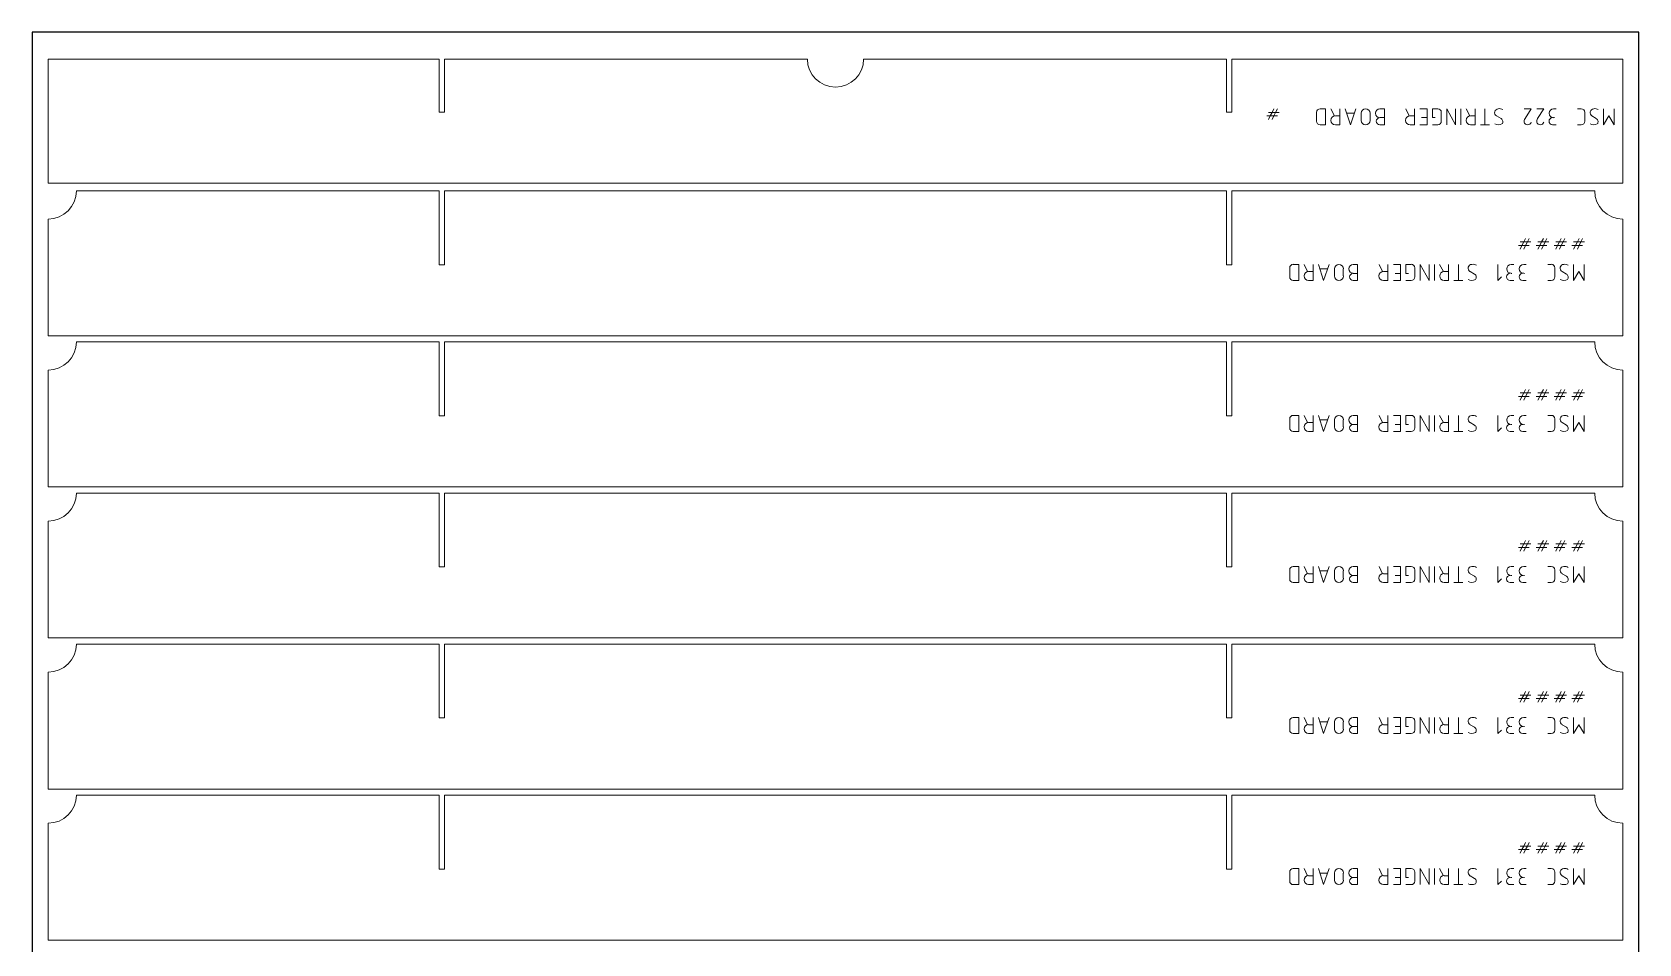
# Model space of a CAD drawing. Header units: inches. Extents: x 142 to 13302, y 211 to 2711.
# Drawn here: x 7902 to 8902, y 1644 to 2211 of the extents above; entities that cross this region are included whole.
import ezdxf

# ---------------------------------------------------------------- set-up
doc = ezdxf.new("R2010")
doc.units = ezdxf.units.IN
doc.header["$MEASUREMENT"] = 0
doc.layers.add('IV_MARK_SURFACE', color=2, linetype='Continuous', lineweight=5)
doc.layers.add('IV_OUTER_PROFILE', color=7, linetype='Continuous', lineweight=5)

msp = doc.modelspace()

# ---------------------------------------------------------------- linework, layer by layer
msp.add_lwpolyline([(7901.7, 211.4), (8901.7, 211.4), (8901.7, 2211.4), (7901.7, 2211.4)], close=True)
at = {"layer": 'IV_MARK_SURFACE'}
for p, q in [((8671.2, 2161.5), (8673.4, 2161.5)), ((8672.3, 2159.3), (8673.4, 2161.5)), ((8673.4, 2161.5), (8674.5, 2163.7)), ((8673.4, 2161.5), (8675.6, 2161.5)), ((8675.6, 2161.5), (8674.5, 2159.3)), ((8676.7, 2163.7), (8675.6, 2161.5)), ((8675.6, 2161.5), (8677.8, 2161.5)), ((8701.1, 2161.5), (8701.1, 2156)), ((8706.7, 2163.7), (8703.3, 2163.7)), ((8706.7, 2153.7), (8706.7, 2163.7)), ((8712.2, 2159.3), (8710, 2163.7)), ((8715.5, 2163.7), (8715.5, 2159.3)), ((8718.9, 2163.7), (8722.2, 2153.7)), ((8724.4, 2160.9), (8720, 2160.9)), ((8722.2, 2153.7), (8725.5, 2163.7)), ((8728.8, 2160.9), (8728.8, 2156.5)), ((8734.4, 2156.5), (8734.4, 2160.9)), ((8740.5, 2163.7), (8743.3, 2163.7)), ((8743.3, 2163.7), (8743.3, 2158.2)), ((8758.8, 2159.3), (8756.6, 2163.7)), ((8762.1, 2163.7), (8762.1, 2159.3)), ((8765.4, 2163.7), (8769.9, 2163.7)), ((8769.9, 2163.7), (8769.9, 2158.2)), ((8776.5, 2163.7), (8773.2, 2163.7)), ((8773.2, 2163.7), (8773.2, 2158.2)), ((8778.7, 2156), (8778.7, 2161.5)), ((8787.6, 2153.7), (8782.1, 2163.7)), ((8782.1, 2163.7), (8782.1, 2153.7)), ((8787.6, 2163.7), (8787.6, 2153.7)), ((8790.9, 2163.7), (8790.9, 2153.7)), ((8796.5, 2159.3), (8794.3, 2163.7)), ((8799.8, 2163.7), (8799.8, 2159.3)), ((8805.9, 2163.7), (8805.9, 2153.7)), ((8830.3, 2163.7), (8834.7, 2163.7)), ((8834.7, 2163.7), (8830.9, 2157.6)), ((8838.1, 2163.7), (8842.5, 2163.7)), ((8842.5, 2163.7), (8838.6, 2157.6)), ((8850.3, 2163.7), (8848.6, 2163.7)), ((8863.6, 2163.7), (8865.8, 2163.7)), ((8868, 2161.5), (8868, 2156)), ((8879.7, 2153.7), (8879.7, 2163.7)), ((8886.3, 2163.7), (8886.3, 2153.7)), ((8672.3, 2159.3), (8670.1, 2159.3)), ((8671.2, 2157.1), (8672.3, 2159.3)), ((8674.5, 2159.3), (8672.3, 2159.3)), ((8674.5, 2159.3), (8673.4, 2157.1)), ((8676.7, 2159.3), (8674.5, 2159.3)), ((8703.3, 2153.7), (8706.7, 2153.7)), ((8712.8, 2159.3), (8715.5, 2159.3)), ((8715.5, 2153.7), (8712.8, 2153.7)), ((8715.5, 2159.3), (8715.5, 2153.7)), ((8740.5, 2158.2), (8743.3, 2158.2)), ((8743.3, 2153.7), (8740.5, 2153.7)), ((8743.3, 2158.2), (8743.3, 2153.7)), ((8759.3, 2159.3), (8762.1, 2159.3)), ((8762.1, 2153.7), (8759.3, 2153.7)), ((8762.1, 2159.3), (8762.1, 2153.7)), ((8769.9, 2153.7), (8765.4, 2153.7)), ((8769.9, 2158.2), (8766.5, 2158.2)), ((8769.9, 2158.2), (8769.9, 2153.7)), ((8773.2, 2158.2), (8774.9, 2158.2)), ((8773.2, 2153.7), (8776.5, 2153.7)), ((8797, 2159.3), (8799.8, 2159.3)), ((8799.8, 2153.7), (8797, 2153.7)), ((8799.8, 2159.3), (8799.8, 2153.7)), ((8805.9, 2153.7), (8803.1, 2153.7)), ((8808.7, 2153.7), (8805.9, 2153.7)), ((8813.1, 2159.3), (8815.9, 2157.6)), ((8848, 2153.7), (8850.3, 2153.7)), ((8848.6, 2158.2), (8849.2, 2158.2)), ((8865.8, 2153.7), (8863.6, 2153.7)), ((8872.4, 2159.3), (8875.2, 2157.6)), ((8883, 2159.3), (8879.7, 2153.7)), ((8886.3, 2153.7), (8883, 2159.3)), ((8827.8, 2080.9), (8830, 2080.9)), ((8828.9, 2078.7), (8830, 2080.9)), ((8830, 2080.9), (8831.1, 2083.1)), ((8830, 2080.9), (8832.3, 2080.9)), ((8832.3, 2080.9), (8831.1, 2078.7)), ((8833.4, 2083.1), (8832.3, 2080.9)), ((8832.3, 2080.9), (8834.5, 2080.9)), ((8838.9, 2080.9), (8841.1, 2080.9)), ((8840, 2078.7), (8841.1, 2080.9)), ((8841.1, 2080.9), (8842.3, 2083.1)), ((8841.1, 2080.9), (8843.4, 2080.9)), ((8843.4, 2080.9), (8842.3, 2078.7)), ((8844.5, 2083.1), (8843.4, 2080.9)), ((8843.4, 2080.9), (8845.6, 2080.9)), ((8850, 2080.9), (8852.3, 2080.9)), ((8851.1, 2078.7), (8852.3, 2080.9)), ((8852.3, 2080.9), (8853.4, 2083.1)), ((8852.3, 2080.9), (8854.5, 2080.9)), ((8854.5, 2080.9), (8853.4, 2078.7)), ((8855.6, 2083.1), (8854.5, 2080.9)), ((8854.5, 2080.9), (8856.7, 2080.9)), ((8861.1, 2080.9), (8863.4, 2080.9)), ((8862.3, 2078.7), (8863.4, 2080.9)), ((8863.4, 2080.9), (8864.5, 2083.1)), ((8863.4, 2080.9), (8865.6, 2080.9)), ((8865.6, 2080.9), (8864.5, 2078.7)), ((8866.7, 2083.1), (8865.6, 2080.9)), ((8865.6, 2080.9), (8867.8, 2080.9)), ((8828.9, 2078.7), (8826.7, 2078.7)), ((8827.8, 2076.4), (8828.9, 2078.7)), ((8831.1, 2078.7), (8828.9, 2078.7)), ((8831.1, 2078.7), (8830, 2076.4)), ((8833.4, 2078.7), (8831.1, 2078.7)), ((8840, 2078.7), (8837.8, 2078.7)), ((8838.9, 2076.4), (8840, 2078.7)), ((8842.3, 2078.7), (8840, 2078.7)), ((8842.3, 2078.7), (8841.1, 2076.4)), ((8844.5, 2078.7), (8842.3, 2078.7)), ((8851.1, 2078.7), (8848.9, 2078.7)), ((8850, 2076.4), (8851.1, 2078.7)), ((8853.4, 2078.7), (8851.1, 2078.7)), ((8853.4, 2078.7), (8852.3, 2076.4)), ((8855.6, 2078.7), (8853.4, 2078.7)), ((8862.3, 2078.7), (8860, 2078.7)), ((8861.1, 2076.4), (8862.3, 2078.7)), ((8864.5, 2078.7), (8862.3, 2078.7)), ((8864.5, 2078.7), (8863.4, 2076.4)), ((8866.7, 2078.7), (8864.5, 2078.7)), ((8684.4, 2064.7), (8684.4, 2059.1)), ((8690, 2066.9), (8686.6, 2066.9)), ((8690, 2056.9), (8690, 2066.9)), ((8695.5, 2062.4), (8693.3, 2066.9)), ((8696.1, 2062.4), (8698.9, 2062.4)), ((8698.9, 2066.9), (8698.9, 2062.4)), ((8698.9, 2062.4), (8698.9, 2056.9)), ((8702.2, 2066.9), (8705.5, 2056.9)), ((8707.7, 2064.1), (8703.3, 2064.1)), ((8705.5, 2056.9), (8708.9, 2066.9)), ((8712.2, 2064.1), (8712.2, 2059.7)), ((8717.7, 2059.7), (8717.7, 2064.1)), ((8723.9, 2066.9), (8726.6, 2066.9)), ((8723.9, 2061.3), (8726.6, 2061.3)), ((8726.6, 2066.9), (8726.6, 2061.3)), ((8726.6, 2061.3), (8726.6, 2056.9)), ((8742.2, 2062.4), (8740, 2066.9)), ((8742.7, 2062.4), (8745.5, 2062.4)), ((8745.5, 2066.9), (8745.5, 2062.4)), ((8745.5, 2062.4), (8745.5, 2056.9)), ((8748.9, 2066.9), (8753.3, 2066.9)), ((8753.3, 2061.3), (8750, 2061.3)), ((8753.3, 2066.9), (8753.3, 2061.3)), ((8753.3, 2061.3), (8753.3, 2056.9)), ((8760, 2066.9), (8756.6, 2066.9)), ((8756.6, 2066.9), (8756.6, 2061.3)), ((8756.6, 2061.3), (8758.3, 2061.3)), ((8762.2, 2059.1), (8762.2, 2064.7)), ((8771.1, 2056.9), (8765.5, 2066.9)), ((8765.5, 2066.9), (8765.5, 2056.9)), ((8771.1, 2066.9), (8771.1, 2056.9)), ((8774.4, 2066.9), (8774.4, 2056.9)), ((8780, 2062.4), (8777.7, 2066.9)), ((8780.5, 2062.4), (8783.3, 2062.4)), ((8783.3, 2066.9), (8783.3, 2062.4)), ((8783.3, 2062.4), (8783.3, 2056.9)), ((8789.4, 2066.9), (8789.4, 2056.9)), ((8796.6, 2062.4), (8799.4, 2060.8)), ((8813.9, 2056.9), (8813.9, 2066.9)), ((8823.9, 2066.9), (8822.2, 2066.9)), ((8822.2, 2061.3), (8822.7, 2061.3)), ((8831.6, 2066.9), (8830, 2066.9)), ((8830, 2061.3), (8830.5, 2061.3)), ((8845, 2066.9), (8847.2, 2066.9)), ((8849.4, 2064.7), (8849.4, 2059.1)), ((8853.9, 2062.4), (8856.6, 2060.8)), ((8861.1, 2056.9), (8861.1, 2066.9)), ((8864.4, 2062.4), (8861.1, 2056.9)), ((8867.7, 2056.9), (8864.4, 2062.4)), ((8867.7, 2066.9), (8867.7, 2056.9)), ((8686.6, 2056.9), (8690, 2056.9)), ((8698.9, 2056.9), (8696.1, 2056.9)), ((8726.6, 2056.9), (8723.9, 2056.9)), ((8745.5, 2056.9), (8742.7, 2056.9)), ((8753.3, 2056.9), (8748.9, 2056.9)), ((8756.6, 2056.9), (8760, 2056.9)), ((8783.3, 2056.9), (8780.5, 2056.9)), ((8789.4, 2056.9), (8786.6, 2056.9)), ((8792.2, 2056.9), (8789.4, 2056.9)), ((8816.1, 2059.1), (8813.9, 2056.9)), ((8821.6, 2056.9), (8823.9, 2056.9)), ((8829.4, 2056.9), (8831.6, 2056.9)), ((8847.2, 2056.9), (8845, 2056.9)), ((8828.9, 1984.7), (8826.7, 1984.7)), ((8827.8, 1986.9), (8830, 1986.9)), ((8827.8, 1982.4), (8828.9, 1984.7)), ((8828.9, 1984.7), (8830, 1986.9)), ((8831.1, 1984.7), (8828.9, 1984.7)), ((8830, 1986.9), (8831.1, 1989.1)), ((8830, 1986.9), (8832.3, 1986.9)), ((8831.1, 1984.7), (8830, 1982.4)), ((8832.3, 1986.9), (8831.1, 1984.7)), ((8833.4, 1984.7), (8831.1, 1984.7)), ((8833.4, 1989.1), (8832.3, 1986.9)), ((8832.3, 1986.9), (8834.5, 1986.9)), ((8840, 1984.7), (8837.8, 1984.7)), ((8838.9, 1986.9), (8841.1, 1986.9)), ((8838.9, 1982.4), (8840, 1984.7)), ((8840, 1984.7), (8841.1, 1986.9)), ((8842.3, 1984.7), (8840, 1984.7)), ((8841.1, 1986.9), (8842.3, 1989.1)), ((8841.1, 1986.9), (8843.4, 1986.9)), ((8842.3, 1984.7), (8841.1, 1982.4)), ((8843.4, 1986.9), (8842.3, 1984.7)), ((8844.5, 1984.7), (8842.3, 1984.7)), ((8844.5, 1989.1), (8843.4, 1986.9)), ((8843.4, 1986.9), (8845.6, 1986.9)), ((8851.1, 1984.7), (8848.9, 1984.7)), ((8850, 1986.9), (8852.3, 1986.9)), ((8850, 1982.4), (8851.1, 1984.7)), ((8851.1, 1984.7), (8852.3, 1986.9)), ((8853.4, 1984.7), (8851.1, 1984.7)), ((8852.3, 1986.9), (8853.4, 1989.1)), ((8852.3, 1986.9), (8854.5, 1986.9)), ((8853.4, 1984.7), (8852.3, 1982.4)), ((8854.5, 1986.9), (8853.4, 1984.7)), ((8855.6, 1984.7), (8853.4, 1984.7)), ((8855.6, 1989.1), (8854.5, 1986.9)), ((8854.5, 1986.9), (8856.7, 1986.9)), ((8862.3, 1984.7), (8860, 1984.7)), ((8861.1, 1986.9), (8863.4, 1986.9)), ((8861.1, 1982.4), (8862.3, 1984.7)), ((8862.3, 1984.7), (8863.4, 1986.9)), ((8864.5, 1984.7), (8862.3, 1984.7)), ((8863.4, 1986.9), (8864.5, 1989.1)), ((8863.4, 1986.9), (8865.6, 1986.9)), ((8864.5, 1984.7), (8863.4, 1982.4)), ((8865.6, 1986.9), (8864.5, 1984.7)), ((8866.7, 1984.7), (8864.5, 1984.7)), ((8866.7, 1989.1), (8865.6, 1986.9)), ((8865.6, 1986.9), (8867.8, 1986.9)), ((8684.4, 1970.7), (8684.4, 1965.1)), ((8690, 1972.9), (8686.6, 1972.9)), ((8690, 1962.9), (8690, 1972.9)), ((8695.5, 1968.4), (8693.3, 1972.9)), ((8698.9, 1972.9), (8698.9, 1968.4)), ((8702.2, 1972.9), (8705.5, 1962.9)), ((8707.7, 1970.1), (8703.3, 1970.1)), ((8705.5, 1962.9), (8708.9, 1972.9)), ((8712.2, 1970.1), (8712.2, 1965.7)), ((8717.7, 1965.7), (8717.7, 1970.1)), ((8723.9, 1972.9), (8726.6, 1972.9)), ((8726.6, 1972.9), (8726.6, 1967.3)), ((8742.2, 1968.4), (8740, 1972.9)), ((8745.5, 1972.9), (8745.5, 1968.4)), ((8748.9, 1972.9), (8753.3, 1972.9)), ((8753.3, 1972.9), (8753.3, 1967.3)), ((8760, 1972.9), (8756.6, 1972.9)), ((8756.6, 1972.9), (8756.6, 1967.3)), ((8762.2, 1965.1), (8762.2, 1970.7)), ((8771.1, 1962.9), (8765.5, 1972.9)), ((8765.5, 1972.9), (8765.5, 1962.9)), ((8771.1, 1972.9), (8771.1, 1962.9)), ((8774.4, 1972.9), (8774.4, 1962.9)), ((8780, 1968.4), (8777.7, 1972.9)), ((8783.3, 1972.9), (8783.3, 1968.4)), ((8789.4, 1972.9), (8789.4, 1962.9)), ((8813.9, 1962.9), (8813.9, 1972.9)), ((8823.9, 1972.9), (8822.2, 1972.9)), ((8831.6, 1972.9), (8830, 1972.9)), ((8845, 1972.9), (8847.2, 1972.9)), ((8849.4, 1970.7), (8849.4, 1965.1)), ((8861.1, 1962.9), (8861.1, 1972.9)), ((8867.7, 1972.9), (8867.7, 1962.9)), ((8686.6, 1962.9), (8690, 1962.9)), ((8696.1, 1968.4), (8698.9, 1968.4)), ((8698.9, 1962.9), (8696.1, 1962.9)), ((8698.9, 1968.4), (8698.9, 1962.9)), ((8723.9, 1967.3), (8726.6, 1967.3)), ((8726.6, 1962.9), (8723.9, 1962.9)), ((8726.6, 1967.3), (8726.6, 1962.9)), ((8742.7, 1968.4), (8745.5, 1968.4)), ((8745.5, 1962.9), (8742.7, 1962.9)), ((8745.5, 1968.4), (8745.5, 1962.9)), ((8753.3, 1962.9), (8748.9, 1962.9)), ((8753.3, 1967.3), (8750, 1967.3)), ((8753.3, 1967.3), (8753.3, 1962.9)), ((8756.6, 1967.3), (8758.3, 1967.3)), ((8756.6, 1962.9), (8760, 1962.9)), ((8780.5, 1968.4), (8783.3, 1968.4)), ((8783.3, 1962.9), (8780.5, 1962.9)), ((8783.3, 1968.4), (8783.3, 1962.9)), ((8789.4, 1962.9), (8786.6, 1962.9)), ((8792.2, 1962.9), (8789.4, 1962.9)), ((8796.6, 1968.4), (8799.4, 1966.8)), ((8816.1, 1965.1), (8813.9, 1962.9)), ((8821.6, 1962.9), (8823.9, 1962.9)), ((8822.2, 1967.3), (8822.7, 1967.3)), ((8829.4, 1962.9), (8831.6, 1962.9)), ((8830, 1967.3), (8830.5, 1967.3)), ((8847.2, 1962.9), (8845, 1962.9)), ((8853.9, 1968.4), (8856.6, 1966.8)), ((8864.4, 1968.4), (8861.1, 1962.9)), ((8867.7, 1962.9), (8864.4, 1968.4)), ((8828.9, 1890.7), (8826.7, 1890.7)), ((8827.8, 1892.9), (8830, 1892.9)), ((8827.8, 1888.4), (8828.9, 1890.7)), ((8828.9, 1890.7), (8830, 1892.9)), ((8831.1, 1890.7), (8828.9, 1890.7)), ((8830, 1892.9), (8831.1, 1895.1)), ((8830, 1892.9), (8832.3, 1892.9)), ((8831.1, 1890.7), (8830, 1888.4)), ((8832.3, 1892.9), (8831.1, 1890.7)), ((8833.4, 1890.7), (8831.1, 1890.7)), ((8833.4, 1895.1), (8832.3, 1892.9)), ((8832.3, 1892.9), (8834.5, 1892.9)), ((8840, 1890.7), (8837.8, 1890.7)), ((8838.9, 1892.9), (8841.1, 1892.9)), ((8838.9, 1888.4), (8840, 1890.7)), ((8840, 1890.7), (8841.1, 1892.9)), ((8842.3, 1890.7), (8840, 1890.7)), ((8841.1, 1892.9), (8842.3, 1895.1)), ((8841.1, 1892.9), (8843.4, 1892.9)), ((8842.3, 1890.7), (8841.1, 1888.4)), ((8843.4, 1892.9), (8842.3, 1890.7)), ((8844.5, 1890.7), (8842.3, 1890.7)), ((8844.5, 1895.1), (8843.4, 1892.9)), ((8843.4, 1892.9), (8845.6, 1892.9)), ((8851.1, 1890.7), (8848.9, 1890.7)), ((8850, 1892.9), (8852.3, 1892.9)), ((8850, 1888.4), (8851.1, 1890.7)), ((8851.1, 1890.7), (8852.3, 1892.9)), ((8853.4, 1890.7), (8851.1, 1890.7)), ((8852.3, 1892.9), (8853.4, 1895.1)), ((8852.3, 1892.9), (8854.5, 1892.9)), ((8853.4, 1890.7), (8852.3, 1888.4)), ((8854.5, 1892.9), (8853.4, 1890.7)), ((8855.6, 1890.7), (8853.4, 1890.7)), ((8855.6, 1895.1), (8854.5, 1892.9)), ((8854.5, 1892.9), (8856.7, 1892.9)), ((8862.3, 1890.7), (8860, 1890.7)), ((8861.1, 1892.9), (8863.4, 1892.9)), ((8861.1, 1888.4), (8862.3, 1890.7)), ((8862.3, 1890.7), (8863.4, 1892.9)), ((8864.5, 1890.7), (8862.3, 1890.7)), ((8863.4, 1892.9), (8864.5, 1895.1)), ((8863.4, 1892.9), (8865.6, 1892.9)), ((8864.5, 1890.7), (8863.4, 1888.4)), ((8865.6, 1892.9), (8864.5, 1890.7)), ((8866.7, 1890.7), (8864.5, 1890.7)), ((8866.7, 1895.1), (8865.6, 1892.9)), ((8865.6, 1892.9), (8867.8, 1892.9)), ((8684.4, 1876.7), (8684.4, 1871.1)), ((8690, 1878.9), (8686.6, 1878.9)), ((8690, 1868.9), (8690, 1878.9)), ((8695.5, 1874.4), (8693.3, 1878.9)), ((8696.1, 1874.4), (8698.9, 1874.4)), ((8698.9, 1878.9), (8698.9, 1874.4)), ((8698.9, 1874.4), (8698.9, 1868.9)), ((8702.2, 1878.9), (8705.5, 1868.9)), ((8707.7, 1876.1), (8703.3, 1876.1)), ((8705.5, 1868.9), (8708.9, 1878.9)), ((8712.2, 1876.1), (8712.2, 1871.7)), ((8717.7, 1871.7), (8717.7, 1876.1)), ((8723.9, 1878.9), (8726.6, 1878.9)), ((8723.9, 1873.3), (8726.6, 1873.3)), ((8726.6, 1878.9), (8726.6, 1873.3)), ((8726.6, 1873.3), (8726.6, 1868.9)), ((8742.2, 1874.4), (8740, 1878.9)), ((8742.7, 1874.4), (8745.5, 1874.4)), ((8745.5, 1878.9), (8745.5, 1874.4)), ((8745.5, 1874.4), (8745.5, 1868.9)), ((8748.9, 1878.9), (8753.3, 1878.9)), ((8753.3, 1873.3), (8750, 1873.3)), ((8753.3, 1878.9), (8753.3, 1873.3)), ((8753.3, 1873.3), (8753.3, 1868.9)), ((8760, 1878.9), (8756.6, 1878.9)), ((8756.6, 1878.9), (8756.6, 1873.3)), ((8756.6, 1873.3), (8758.3, 1873.3)), ((8762.2, 1871.1), (8762.2, 1876.7)), ((8771.1, 1868.9), (8765.5, 1878.9)), ((8765.5, 1878.9), (8765.5, 1868.9)), ((8771.1, 1878.9), (8771.1, 1868.9)), ((8774.4, 1878.9), (8774.4, 1868.9)), ((8780, 1874.4), (8777.7, 1878.9)), ((8780.5, 1874.4), (8783.3, 1874.4)), ((8783.3, 1878.9), (8783.3, 1874.4)), ((8783.3, 1874.4), (8783.3, 1868.9)), ((8789.4, 1878.9), (8789.4, 1868.9)), ((8796.6, 1874.4), (8799.4, 1872.8)), ((8813.9, 1868.9), (8813.9, 1878.9)), ((8816.1, 1871.1), (8813.9, 1868.9)), ((8823.9, 1878.9), (8822.2, 1878.9)), ((8822.2, 1873.3), (8822.7, 1873.3)), ((8831.6, 1878.9), (8830, 1878.9)), ((8830, 1873.3), (8830.5, 1873.3)), ((8845, 1878.9), (8847.2, 1878.9)), ((8849.4, 1876.7), (8849.4, 1871.1)), ((8853.9, 1874.4), (8856.6, 1872.8)), ((8861.1, 1868.9), (8861.1, 1878.9)), ((8864.4, 1874.4), (8861.1, 1868.9)), ((8867.7, 1868.9), (8864.4, 1874.4)), ((8867.7, 1878.9), (8867.7, 1868.9)), ((8686.6, 1868.9), (8690, 1868.9)), ((8698.9, 1868.9), (8696.1, 1868.9)), ((8726.6, 1868.9), (8723.9, 1868.9)), ((8745.5, 1868.9), (8742.7, 1868.9)), ((8753.3, 1868.9), (8748.9, 1868.9)), ((8756.6, 1868.9), (8760, 1868.9)), ((8783.3, 1868.9), (8780.5, 1868.9)), ((8789.4, 1868.9), (8786.6, 1868.9)), ((8792.2, 1868.9), (8789.4, 1868.9)), ((8821.6, 1868.9), (8823.9, 1868.9)), ((8829.4, 1868.9), (8831.6, 1868.9)), ((8847.2, 1868.9), (8845, 1868.9)), ((8830, 1798.9), (8831.1, 1801.1)), ((8833.4, 1801.1), (8832.3, 1798.9)), ((8841.1, 1798.9), (8842.3, 1801.1)), ((8844.5, 1801.1), (8843.4, 1798.9)), ((8852.3, 1798.9), (8853.4, 1801.1)), ((8855.6, 1801.1), (8854.5, 1798.9)), ((8863.4, 1798.9), (8864.5, 1801.1)), ((8866.7, 1801.1), (8865.6, 1798.9)), ((8828.9, 1796.7), (8826.7, 1796.7)), ((8827.8, 1798.9), (8830, 1798.9)), ((8827.8, 1794.4), (8828.9, 1796.7)), ((8828.9, 1796.7), (8830, 1798.9)), ((8831.1, 1796.7), (8828.9, 1796.7)), ((8830, 1798.9), (8832.3, 1798.9)), ((8831.1, 1796.7), (8830, 1794.4)), ((8832.3, 1798.9), (8831.1, 1796.7)), ((8833.4, 1796.7), (8831.1, 1796.7)), ((8832.3, 1798.9), (8834.5, 1798.9)), ((8840, 1796.7), (8837.8, 1796.7)), ((8838.9, 1798.9), (8841.1, 1798.9)), ((8838.9, 1794.4), (8840, 1796.7)), ((8840, 1796.7), (8841.1, 1798.9)), ((8842.3, 1796.7), (8840, 1796.7)), ((8841.1, 1798.9), (8843.4, 1798.9)), ((8842.3, 1796.7), (8841.1, 1794.4)), ((8843.4, 1798.9), (8842.3, 1796.7)), ((8844.5, 1796.7), (8842.3, 1796.7)), ((8843.4, 1798.9), (8845.6, 1798.9)), ((8851.1, 1796.7), (8848.9, 1796.7)), ((8850, 1798.9), (8852.3, 1798.9)), ((8850, 1794.4), (8851.1, 1796.7)), ((8851.1, 1796.7), (8852.3, 1798.9)), ((8853.4, 1796.7), (8851.1, 1796.7)), ((8852.3, 1798.9), (8854.5, 1798.9)), ((8853.4, 1796.7), (8852.3, 1794.4)), ((8854.5, 1798.9), (8853.4, 1796.7)), ((8855.6, 1796.7), (8853.4, 1796.7)), ((8854.5, 1798.9), (8856.7, 1798.9)), ((8862.3, 1796.7), (8860, 1796.7)), ((8861.1, 1798.9), (8863.4, 1798.9)), ((8861.1, 1794.4), (8862.3, 1796.7)), ((8862.3, 1796.7), (8863.4, 1798.9)), ((8864.5, 1796.7), (8862.3, 1796.7)), ((8863.4, 1798.9), (8865.6, 1798.9)), ((8864.5, 1796.7), (8863.4, 1794.4)), ((8865.6, 1798.9), (8864.5, 1796.7)), ((8866.7, 1796.7), (8864.5, 1796.7)), ((8865.6, 1798.9), (8867.8, 1798.9)), ((8684.4, 1782.7), (8684.4, 1777.1)), ((8690, 1784.9), (8686.6, 1784.9)), ((8690, 1774.9), (8690, 1784.9)), ((8695.5, 1780.4), (8693.3, 1784.9)), ((8696.1, 1780.4), (8698.9, 1780.4)), ((8698.9, 1784.9), (8698.9, 1780.4)), ((8698.9, 1780.4), (8698.9, 1774.9)), ((8702.2, 1784.9), (8705.5, 1774.9)), ((8707.7, 1782.1), (8703.3, 1782.1)), ((8705.5, 1774.9), (8708.9, 1784.9)), ((8712.2, 1782.1), (8712.2, 1777.7)), ((8717.7, 1777.7), (8717.7, 1782.1)), ((8723.9, 1784.9), (8726.6, 1784.9)), ((8726.6, 1784.9), (8726.6, 1779.3)), ((8742.2, 1780.4), (8740, 1784.9)), ((8742.7, 1780.4), (8745.5, 1780.4)), ((8745.5, 1784.9), (8745.5, 1780.4)), ((8745.5, 1780.4), (8745.5, 1774.9)), ((8748.9, 1784.9), (8753.3, 1784.9)), ((8753.3, 1784.9), (8753.3, 1779.3)), ((8760, 1784.9), (8756.6, 1784.9)), ((8756.6, 1784.9), (8756.6, 1779.3)), ((8762.2, 1777.1), (8762.2, 1782.7)), ((8771.1, 1774.9), (8765.5, 1784.9)), ((8765.5, 1784.9), (8765.5, 1774.9)), ((8771.1, 1784.9), (8771.1, 1774.9)), ((8774.4, 1784.9), (8774.4, 1774.9)), ((8780, 1780.4), (8777.7, 1784.9)), ((8780.5, 1780.4), (8783.3, 1780.4)), ((8783.3, 1784.9), (8783.3, 1780.4)), ((8783.3, 1780.4), (8783.3, 1774.9)), ((8789.4, 1784.9), (8789.4, 1774.9)), ((8796.6, 1780.4), (8799.4, 1778.8)), ((8813.9, 1774.9), (8813.9, 1784.9)), ((8823.9, 1784.9), (8822.2, 1784.9)), ((8831.6, 1784.9), (8830, 1784.9)), ((8845, 1784.9), (8847.2, 1784.9)), ((8849.4, 1782.7), (8849.4, 1777.1)), ((8853.9, 1780.4), (8856.6, 1778.8)), ((8861.1, 1774.9), (8861.1, 1784.9)), ((8864.4, 1780.4), (8861.1, 1774.9)), ((8867.7, 1774.9), (8864.4, 1780.4)), ((8867.7, 1784.9), (8867.7, 1774.9)), ((8686.6, 1774.9), (8690, 1774.9)), ((8698.9, 1774.9), (8696.1, 1774.9)), ((8723.9, 1779.3), (8726.6, 1779.3)), ((8726.6, 1774.9), (8723.9, 1774.9)), ((8726.6, 1779.3), (8726.6, 1774.9)), ((8745.5, 1774.9), (8742.7, 1774.9)), ((8753.3, 1774.9), (8748.9, 1774.9)), ((8753.3, 1779.3), (8750, 1779.3)), ((8753.3, 1779.3), (8753.3, 1774.9)), ((8756.6, 1779.3), (8758.3, 1779.3)), ((8756.6, 1774.9), (8760, 1774.9)), ((8783.3, 1774.9), (8780.5, 1774.9)), ((8789.4, 1774.9), (8786.6, 1774.9)), ((8792.2, 1774.9), (8789.4, 1774.9)), ((8816.1, 1777.1), (8813.9, 1774.9)), ((8821.6, 1774.9), (8823.9, 1774.9)), ((8822.2, 1779.3), (8822.7, 1779.3)), ((8829.4, 1774.9), (8831.6, 1774.9)), ((8830, 1779.3), (8830.5, 1779.3)), ((8847.2, 1774.9), (8845, 1774.9)), ((8828.9, 1702.7), (8826.7, 1702.7)), ((8827.8, 1704.9), (8830, 1704.9)), ((8827.8, 1700.4), (8828.9, 1702.7)), ((8828.9, 1702.7), (8830, 1704.9)), ((8831.1, 1702.7), (8828.9, 1702.7)), ((8830, 1704.9), (8831.1, 1707.1)), ((8830, 1704.9), (8832.3, 1704.9)), ((8831.1, 1702.7), (8830, 1700.4)), ((8832.3, 1704.9), (8831.1, 1702.7)), ((8833.4, 1702.7), (8831.1, 1702.7)), ((8833.4, 1707.1), (8832.3, 1704.9)), ((8832.3, 1704.9), (8834.5, 1704.9)), ((8840, 1702.7), (8837.8, 1702.7)), ((8838.9, 1704.9), (8841.1, 1704.9)), ((8838.9, 1700.4), (8840, 1702.7)), ((8840, 1702.7), (8841.1, 1704.9)), ((8842.3, 1702.7), (8840, 1702.7)), ((8841.1, 1704.9), (8842.3, 1707.1)), ((8841.1, 1704.9), (8843.4, 1704.9)), ((8842.3, 1702.7), (8841.1, 1700.4)), ((8843.4, 1704.9), (8842.3, 1702.7)), ((8844.5, 1702.7), (8842.3, 1702.7)), ((8844.5, 1707.1), (8843.4, 1704.9)), ((8843.4, 1704.9), (8845.6, 1704.9)), ((8851.1, 1702.7), (8848.9, 1702.7)), ((8850, 1704.9), (8852.3, 1704.9)), ((8850, 1700.4), (8851.1, 1702.7)), ((8851.1, 1702.7), (8852.3, 1704.9)), ((8853.4, 1702.7), (8851.1, 1702.7)), ((8852.3, 1704.9), (8853.4, 1707.1)), ((8852.3, 1704.9), (8854.5, 1704.9)), ((8853.4, 1702.7), (8852.3, 1700.4)), ((8854.5, 1704.9), (8853.4, 1702.7)), ((8855.6, 1702.7), (8853.4, 1702.7)), ((8855.6, 1707.1), (8854.5, 1704.9)), ((8854.5, 1704.9), (8856.7, 1704.9)), ((8862.3, 1702.7), (8860, 1702.7)), ((8861.1, 1704.9), (8863.4, 1704.9)), ((8861.1, 1700.4), (8862.3, 1702.7)), ((8862.3, 1702.7), (8863.4, 1704.9)), ((8864.5, 1702.7), (8862.3, 1702.7)), ((8863.4, 1704.9), (8864.5, 1707.1)), ((8863.4, 1704.9), (8865.6, 1704.9)), ((8864.5, 1702.7), (8863.4, 1700.4)), ((8865.6, 1704.9), (8864.5, 1702.7)), ((8866.7, 1702.7), (8864.5, 1702.7)), ((8866.7, 1707.1), (8865.6, 1704.9)), ((8865.6, 1704.9), (8867.8, 1704.9)), ((8690, 1690.9), (8686.6, 1690.9)), ((8690, 1680.9), (8690, 1690.9)), ((8695.5, 1686.4), (8693.3, 1690.9)), ((8698.9, 1690.9), (8698.9, 1686.4)), ((8702.2, 1690.9), (8705.5, 1680.9)), ((8705.5, 1680.9), (8708.9, 1690.9)), ((8723.9, 1690.9), (8726.6, 1690.9)), ((8726.6, 1690.9), (8726.6, 1685.3)), ((8742.2, 1686.4), (8740, 1690.9)), ((8745.5, 1690.9), (8745.5, 1686.4)), ((8748.9, 1690.9), (8753.3, 1690.9)), ((8753.3, 1690.9), (8753.3, 1685.3)), ((8760, 1690.9), (8756.6, 1690.9)), ((8756.6, 1690.9), (8756.6, 1685.3)), ((8771.1, 1680.9), (8765.5, 1690.9)), ((8765.5, 1690.9), (8765.5, 1680.9)), ((8771.1, 1690.9), (8771.1, 1680.9)), ((8774.4, 1690.9), (8774.4, 1680.9)), ((8780, 1686.4), (8777.7, 1690.9)), ((8783.3, 1690.9), (8783.3, 1686.4)), ((8789.4, 1690.9), (8789.4, 1680.9)), ((8813.9, 1680.9), (8813.9, 1690.9)), ((8823.9, 1690.9), (8822.2, 1690.9)), ((8831.6, 1690.9), (8830, 1690.9)), ((8845, 1690.9), (8847.2, 1690.9)), ((8861.1, 1680.9), (8861.1, 1690.9)), ((8867.7, 1690.9), (8867.7, 1680.9)), ((8684.4, 1688.7), (8684.4, 1683.1)), ((8686.6, 1680.9), (8690, 1680.9)), ((8696.1, 1686.4), (8698.9, 1686.4)), ((8698.9, 1680.9), (8696.1, 1680.9)), ((8698.9, 1686.4), (8698.9, 1680.9)), ((8707.7, 1688.1), (8703.3, 1688.1)), ((8712.2, 1688.1), (8712.2, 1683.7)), ((8717.7, 1683.7), (8717.7, 1688.1)), ((8723.9, 1685.3), (8726.6, 1685.3)), ((8726.6, 1680.9), (8723.9, 1680.9)), ((8726.6, 1685.3), (8726.6, 1680.9)), ((8742.7, 1686.4), (8745.5, 1686.4)), ((8745.5, 1680.9), (8742.7, 1680.9)), ((8745.5, 1686.4), (8745.5, 1680.9)), ((8753.3, 1680.9), (8748.9, 1680.9)), ((8753.3, 1685.3), (8750, 1685.3)), ((8753.3, 1685.3), (8753.3, 1680.9)), ((8756.6, 1685.3), (8758.3, 1685.3)), ((8756.6, 1680.9), (8760, 1680.9)), ((8762.2, 1683.1), (8762.2, 1688.7)), ((8780.5, 1686.4), (8783.3, 1686.4)), ((8783.3, 1680.9), (8780.5, 1680.9)), ((8783.3, 1686.4), (8783.3, 1680.9)), ((8789.4, 1680.9), (8786.6, 1680.9)), ((8792.2, 1680.9), (8789.4, 1680.9)), ((8796.6, 1686.4), (8799.4, 1684.8)), ((8816.1, 1683.1), (8813.9, 1680.9)), ((8821.6, 1680.9), (8823.9, 1680.9)), ((8822.2, 1685.3), (8822.7, 1685.3)), ((8829.4, 1680.9), (8831.6, 1680.9)), ((8830, 1685.3), (8830.5, 1685.3)), ((8847.2, 1680.9), (8845, 1680.9)), ((8849.4, 1688.7), (8849.4, 1683.1)), ((8853.9, 1686.4), (8856.6, 1684.8)), ((8864.4, 1686.4), (8861.1, 1680.9)), ((8867.7, 1680.9), (8864.4, 1686.4))]:
    msp.add_line(p, q, dxfattribs=at)
for centre, radius, start, end in [((8703.3, 2161.5), 2.22, 90, 180), ((8731.6, 2160.9), 2.77, 0, 180), ((8740.5, 2160.9), 2.77, 90, 270), ((8776.5, 2161.5), 2.22, 0, 90), ((8814.3, 2161.3), 2.38, 92.3685, 239.559), ((8814.9, 2160.1), 3.73, 56.4174, 100.9627), ((8848.6, 2160.9), 2.77, 90, 270), ((8865.8, 2161.5), 2.22, 0, 90), ((8873.7, 2161.3), 2.38, 92.3685, 239.559), ((8874.3, 2160.1), 3.73, 56.4174, 100.9627), ((8703.3, 2156), 2.22, 180, 270), ((8712.8, 2156.5), 2.77, 90, 270), ((8731.6, 2156.5), 2.77, 180, 0), ((8740.5, 2156), 2.22, 90, 270), ((8759.3, 2156.5), 2.77, 90, 270), ((8776.5, 2156), 2.22, 270, 0), ((8797, 2156.5), 2.77, 90, 270), ((8814.2, 2158.4), 4.68, 241.7153, 298.2847), ((8814.8, 2155.7), 2.21, 319.6263, 59.2984), ((8833.3, 2155.8), 3.02, 143.6911, 188.2364), ((8832.5, 2156.1), 2.31, 196.4047, 343.5953), ((8841.1, 2155.8), 3.02, 143.6911, 188.2364), ((8840.3, 2156.1), 2.31, 196.4047, 343.5953), ((8848, 2156), 2.22, 90, 270), ((8865.8, 2156), 2.22, 270, 0), ((8873.6, 2158.4), 4.68, 241.7153, 298.2847), ((8874.1, 2155.7), 2.21, 319.6263, 59.2984), ((8686.6, 2064.7), 2.22, 90, 180), ((8696.1, 2059.7), 2.78, 90, 270), ((8715, 2064.1), 2.78, 0, 180), ((8723.9, 2064.1), 2.78, 90, 270), ((8723.9, 2059.1), 2.22, 90, 270), ((8742.7, 2059.7), 2.78, 90, 270), ((8760, 2064.7), 2.22, 0, 90), ((8780.5, 2059.7), 2.78, 90, 270), ((8797.8, 2064.5), 2.39, 92.3685, 239.559), ((8798.5, 2063.2), 3.74, 56.4174, 100.9627), ((8798.3, 2058.9), 2.21, 319.6263, 59.2984), ((8822.2, 2064.1), 2.78, 90, 270), ((8821.6, 2059.1), 2.22, 90, 270), ((8830, 2064.1), 2.78, 90, 270), ((8829.4, 2059.1), 2.22, 90, 270), ((8847.2, 2064.7), 2.22, 0, 90), ((8855.1, 2064.5), 2.39, 92.3685, 239.559), ((8855.7, 2063.2), 3.74, 56.4174, 100.9627), ((8855.5, 2058.9), 2.21, 319.6263, 59.2984), ((8686.6, 2059.1), 2.22, 180, 270), ((8715, 2059.7), 2.78, 180, 0), ((8760, 2059.1), 2.22, 270, 0), ((8797.7, 2061.6), 4.69, 241.7153, 298.2847), ((8847.2, 2059.1), 2.22, 270, 0), ((8855, 2061.6), 4.69, 241.7153, 298.2847), ((8686.6, 1970.7), 2.22, 90, 180), ((8715, 1970.1), 2.78, 0, 180), ((8723.9, 1970.1), 2.78, 90, 270), ((8760, 1970.7), 2.22, 0, 90), ((8797.8, 1970.5), 2.39, 92.3685, 239.559), ((8798.5, 1969.2), 3.74, 56.4174, 100.9627), ((8822.2, 1970.1), 2.78, 90, 270), ((8830, 1970.1), 2.78, 90, 270), ((8847.2, 1970.7), 2.22, 0, 90), ((8855.1, 1970.5), 2.39, 92.3685, 239.559), ((8855.7, 1969.2), 3.74, 56.4174, 100.9627), ((8686.6, 1965.1), 2.22, 180, 270), ((8696.1, 1965.7), 2.78, 90, 270), ((8715, 1965.7), 2.78, 180, 0), ((8723.9, 1965.1), 2.22, 90, 270), ((8742.7, 1965.7), 2.78, 90, 270), ((8760, 1965.1), 2.22, 270, 0), ((8780.5, 1965.7), 2.78, 90, 270), ((8797.7, 1967.6), 4.69, 241.7153, 298.2847), ((8798.3, 1964.9), 2.21, 319.6263, 59.2984), ((8821.6, 1965.1), 2.22, 90, 270), ((8829.4, 1965.1), 2.22, 90, 270), ((8847.2, 1965.1), 2.22, 270, 0), ((8855, 1967.6), 4.69, 241.7153, 298.2847), ((8855.5, 1964.9), 2.21, 319.6263, 59.2984), ((8686.6, 1876.7), 2.22, 90, 180), ((8686.6, 1871.1), 2.22, 180, 270), ((8696.1, 1871.7), 2.78, 90, 270), ((8715, 1876.1), 2.78, 0, 180), ((8715, 1871.7), 2.78, 180, 0), ((8723.9, 1876.1), 2.78, 90, 270), ((8723.9, 1871.1), 2.22, 90, 270), ((8742.7, 1871.7), 2.78, 90, 270), ((8760, 1876.7), 2.22, 0, 90), ((8760, 1871.1), 2.22, 270, 0), ((8780.5, 1871.7), 2.78, 90, 270), ((8797.8, 1876.5), 2.39, 92.3685, 239.559), ((8798.5, 1875.2), 3.74, 56.4174, 100.9627), ((8798.3, 1870.9), 2.21, 319.6263, 59.2984), ((8822.2, 1876.1), 2.78, 90, 270), ((8821.6, 1871.1), 2.22, 90, 270), ((8830, 1876.1), 2.78, 90, 270), ((8829.4, 1871.1), 2.22, 90, 270), ((8847.2, 1876.7), 2.22, 0, 90), ((8847.2, 1871.1), 2.22, 270, 0), ((8855.1, 1876.5), 2.39, 92.3685, 239.559), ((8855.7, 1875.2), 3.74, 56.4174, 100.9627), ((8855.5, 1870.9), 2.21, 319.6263, 59.2984), ((8797.7, 1873.6), 4.69, 241.7153, 298.2847), ((8855, 1873.6), 4.69, 241.7153, 298.2847), ((8686.6, 1782.7), 2.22, 90, 180), ((8696.1, 1777.7), 2.78, 90, 270), ((8715, 1782.1), 2.78, 0, 180), ((8723.9, 1782.1), 2.78, 90, 270), ((8742.7, 1777.7), 2.78, 90, 270), ((8760, 1782.7), 2.22, 0, 90), ((8780.5, 1777.7), 2.78, 90, 270), ((8797.8, 1782.5), 2.39, 92.3685, 239.559), ((8798.5, 1781.2), 3.74, 56.4174, 100.9627), ((8822.2, 1782.1), 2.78, 90, 270), ((8830, 1782.1), 2.78, 90, 270), ((8847.2, 1782.7), 2.22, 0, 90), ((8855.1, 1782.5), 2.39, 92.3685, 239.559), ((8855.7, 1781.2), 3.74, 56.4174, 100.9627), ((8686.6, 1777.1), 2.22, 180, 270), ((8715, 1777.7), 2.78, 180, 0), ((8723.9, 1777.1), 2.22, 90, 270), ((8760, 1777.1), 2.22, 270, 0), ((8797.7, 1779.6), 4.69, 241.7153, 298.2847), ((8798.3, 1776.9), 2.21, 319.6263, 59.2984), ((8821.6, 1777.1), 2.22, 90, 270), ((8829.4, 1777.1), 2.22, 90, 270), ((8847.2, 1777.1), 2.22, 270, 0), ((8855, 1779.6), 4.69, 241.7153, 298.2847), ((8855.5, 1776.9), 2.21, 319.6263, 59.2984), ((8686.6, 1688.7), 2.22, 90, 180), ((8715, 1688.1), 2.78, 0, 180), ((8723.9, 1688.1), 2.78, 90, 270), ((8760, 1688.7), 2.22, 0, 90), ((8797.8, 1688.5), 2.39, 92.3685, 239.559), ((8798.5, 1687.2), 3.74, 56.4174, 100.9627), ((8822.2, 1688.1), 2.78, 90, 270), ((8830, 1688.1), 2.78, 90, 270), ((8847.2, 1688.7), 2.22, 0, 90), ((8855.1, 1688.5), 2.39, 92.3685, 239.559), ((8855.7, 1687.2), 3.74, 56.4174, 100.9627), ((8686.6, 1683.1), 2.22, 180, 270), ((8696.1, 1683.7), 2.78, 90, 270), ((8715, 1683.7), 2.78, 180, 0), ((8723.9, 1683.1), 2.22, 90, 270), ((8742.7, 1683.7), 2.78, 90, 270), ((8760, 1683.1), 2.22, 270, 0), ((8780.5, 1683.7), 2.78, 90, 270), ((8797.7, 1685.6), 4.69, 241.7153, 298.2847), ((8798.3, 1682.9), 2.21, 319.6263, 59.2984), ((8821.6, 1683.1), 2.22, 90, 270), ((8829.4, 1683.1), 2.22, 90, 270), ((8847.2, 1683.1), 2.22, 270, 0), ((8855, 1685.6), 4.69, 241.7153, 298.2847), ((8855.5, 1682.9), 2.21, 319.6263, 59.2984)]:
    msp.add_arc(centre, radius, start, end, dxfattribs=at)
at = {"layer": 'IV_OUTER_PROFILE'}
for p, q in [((7911.7, 2194.7), (8155.1, 2194.7)), ((7911.7, 2194.7), (7911.7, 2117.5)), ((8155.1, 2161.7), (8155.1, 2194.7)), ((8158.3, 2194.7), (8158.3, 2161.7)), ((8158.3, 2194.7), (8384.2, 2194.7)), ((8419.2, 2194.7), (8645.1, 2194.7)), ((8645.1, 2161.7), (8645.1, 2194.7)), ((8648.3, 2194.7), (8648.3, 2161.7)), ((8648.3, 2194.7), (8891.7, 2194.7)), ((8891.7, 2194.7), (8891.7, 2117.5)), ((8158.3, 2161.7), (8155.1, 2161.7)), ((8648.3, 2161.7), (8645.1, 2161.7)), ((7911.7, 2117.5), (8891.7, 2117.5)), ((7929.2, 2112.6), (8155.1, 2112.6)), ((8155.1, 2066.6), (8155.1, 2112.6)), ((8158.3, 2112.6), (8158.3, 2066.6)), ((8158.3, 2112.6), (8645.1, 2112.6)), ((8645.1, 2066.6), (8645.1, 2112.6)), ((8648.3, 2112.6), (8648.3, 2066.6)), ((8648.3, 2112.6), (8874.2, 2112.6)), ((7911.7, 2095.1), (7911.7, 2022.4)), ((8891.7, 2095.1), (8891.7, 2022.4)), ((8158.3, 2066.6), (8155.1, 2066.6)), ((8648.3, 2066.6), (8645.1, 2066.6)), ((7911.7, 2022.4), (8891.7, 2022.4)), ((7929.2, 2018.6), (8155.1, 2018.6)), ((8155.1, 1972.6), (8155.1, 2018.6)), ((8158.3, 2018.6), (8158.3, 1972.6)), ((8158.3, 2018.6), (8645.1, 2018.6)), ((8645.1, 1972.6), (8645.1, 2018.6)), ((8648.3, 2018.6), (8648.3, 1972.6)), ((8648.3, 2018.6), (8874.2, 2018.6)), ((7911.7, 2001.1), (7911.7, 1928.4)), ((8891.7, 2001.1), (8891.7, 1928.4)), ((8158.3, 1972.6), (8155.1, 1972.6)), ((8648.3, 1972.6), (8645.1, 1972.6)), ((7911.7, 1928.4), (8891.7, 1928.4)), ((7929.2, 1924.6), (8155.1, 1924.6)), ((8155.1, 1878.6), (8155.1, 1924.6)), ((8158.3, 1924.6), (8158.3, 1878.6)), ((8158.3, 1924.6), (8645.1, 1924.6)), ((8645.1, 1878.6), (8645.1, 1924.6)), ((8648.3, 1924.6), (8648.3, 1878.6)), ((8648.3, 1924.6), (8874.2, 1924.6)), ((7911.7, 1907.1), (7911.7, 1834.4)), ((8891.7, 1907.1), (8891.7, 1834.4)), ((8158.3, 1878.6), (8155.1, 1878.6)), ((8648.3, 1878.6), (8645.1, 1878.6)), ((7911.7, 1834.4), (8891.7, 1834.4)), ((7929.2, 1830.6), (8155.1, 1830.6)), ((8155.1, 1784.6), (8155.1, 1830.6)), ((8158.3, 1830.6), (8158.3, 1784.6)), ((8158.3, 1830.6), (8645.1, 1830.6)), ((8645.1, 1784.6), (8645.1, 1830.6)), ((8648.3, 1830.6), (8648.3, 1784.6)), ((8648.3, 1830.6), (8874.2, 1830.6)), ((7911.7, 1813.1), (7911.7, 1740.4)), ((8891.7, 1813.1), (8891.7, 1740.4)), ((8158.3, 1784.6), (8155.1, 1784.6)), ((8648.3, 1784.6), (8645.1, 1784.6)), ((7911.7, 1740.4), (8891.7, 1740.4)), ((7929.2, 1736.6), (8155.1, 1736.6)), ((8155.1, 1690.6), (8155.1, 1736.6)), ((8158.3, 1736.6), (8158.3, 1690.6)), ((8158.3, 1736.6), (8645.1, 1736.6)), ((8645.1, 1690.6), (8645.1, 1736.6)), ((8648.3, 1736.6), (8648.3, 1690.6)), ((8648.3, 1736.6), (8874.2, 1736.6)), ((7911.7, 1719.1), (7911.7, 1646.4)), ((8891.7, 1719.1), (8891.7, 1646.4)), ((8158.3, 1690.6), (8155.1, 1690.6)), ((8648.3, 1690.6), (8645.1, 1690.6)), ((7911.7, 1646.4), (8891.7, 1646.4))]:
    msp.add_line(p, q, dxfattribs=at)
for centre, start, end in [((8401.7, 2194.7), 180, 0), ((7911.7, 2112.6), 270, 0), ((8891.7, 2112.6), 180, 270), ((7911.7, 2018.6), 270, 0), ((8891.7, 2018.6), 180, 270), ((7911.7, 1924.6), 270, 0), ((8891.7, 1924.6), 180, 270), ((7911.7, 1830.6), 270, 0), ((8891.7, 1830.6), 180, 270), ((7911.7, 1736.6), 270, 0), ((8891.7, 1736.6), 180, 270)]:
    msp.add_arc(centre, 17.5, start, end, dxfattribs=at)

doc.saveas('drawing.dxf')
